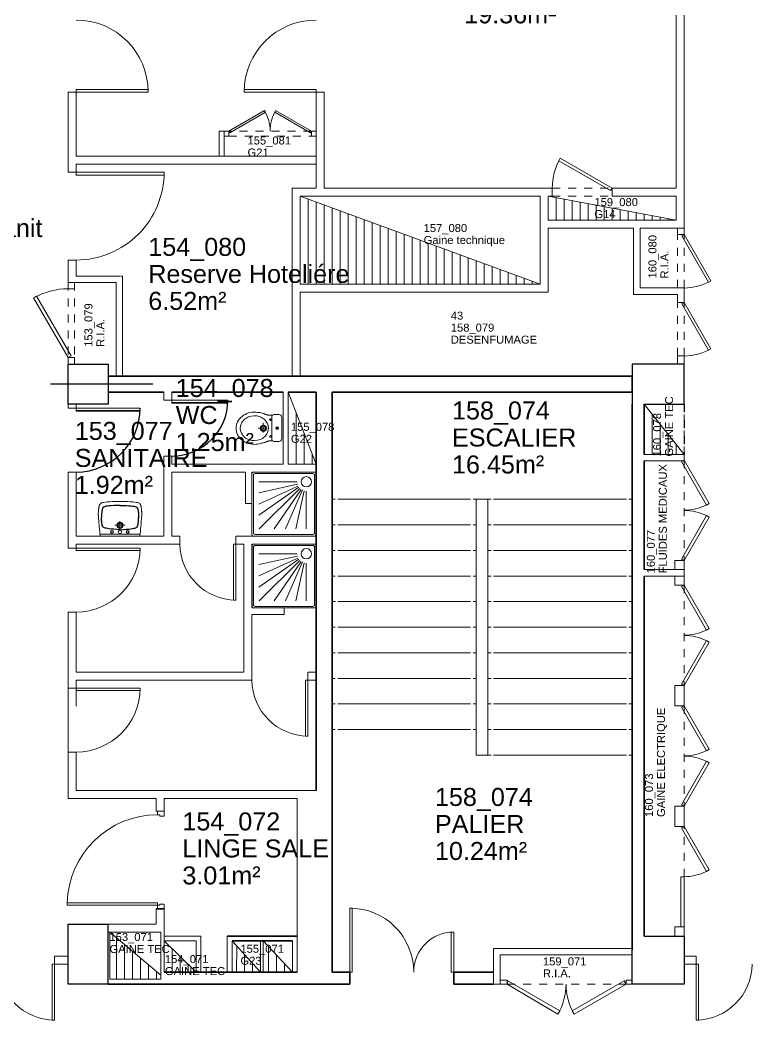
# Model space of a CAD drawing. Header units: metres. Extents: x -8 to 211, y -5 to 116.
# Drawn here: x 151.75 to 160.9, y 70.2 to 82.7 of the extents above; entities that cross this region are included whole.
import ezdxf

# ---------------------------------------------------------------- set-up
doc = ezdxf.new("R2010")
doc.units = ezdxf.units.M
doc.header["$LTSCALE"] = 0.6
doc.header["$MEASUREMENT"] = 0
doc.linetypes.add('CACHÉ', pattern=[0.25, 0.125, -0.125])
doc.linetypes.add('CONTINU', pattern=[0])
doc.layers.get('0').update_dxf_attribs({"linetype": 'CONTINUOUS'})
for name, color, linetype in [('002 poteaux', 7, 'CONTINUOUS'), ('004 isolation', 7, 'CONTINUOUS'), ('006 sanitaire', 5, 'CONTINUOUS'), ('011 S1', 5, 'CONTINUOUS'), ('A_Etiqu_Gaine', 8, 'CONTINUOUS'), ('A_Etiqu_Gaine_ancien', 8, 'CONTINUOUS'), ('A_Etiqu_Gaine_code', 8, 'CONTINUOUS'), ('A_Etiqu_Local', 8, 'CONTINUOUS')]:
    doc.layers.add(name, color=color, linetype=linetype)
for name, color, linetype, lineweight in [('A_Accès', 7, 'CONTINU', 20), ('A_MURS_CLOI', 7, 'CONTINU', 20), ('A_MURS_STRU', 7, 'CONTINU', 35), ('A_PORT', 8, 'CONTINUOUS', 0), ('A_SANI', 5, 'CONTINU', 0)]:
    doc.layers.add(name, color=color, linetype=linetype, lineweight=lineweight)
doc.styles.add('Attribut', font='arial.ttf')

# ---------------------------------------------------------------- blocks, each defined once
blk = doc.blocks.new('A_Etiqu_Local')
at = {"style": 'Attribut', "flags": 1}
for tag, p in [('CODE_HOPITAL', (-0.446, 1.974)), ('CODE_SITE', (-0.446, 1.749)), ('CODE_BATIMENT', (-0.446, 1.524)), ('CODE_SECTEUR', (-0.446, 1.299)), ('CODE_ETAGE', (-0.446, 1.074)), ('NOM_NORMALISE', (-0.446, -0.843)), ('SECTEUR_ACTIVITE', (-0.446, -1.068)), ('SOUS_SECTEUR_ACTIVITE', (-0.446, -1.293)), ('VOLUME', (-0.446, -1.518)), ('SERVICE', (-0.446, -1.743)), ('CODE_UG', (-0.446, -1.968)), ('CODE_UA', (-0.446, -2.193)), ('CODE_POLE', (-0.446, -2.418)), ('OCCUPANT_EXTERNE', (-0.446, -2.643)), ('DISPONIBILITE', (-0.446, -2.868)), ('ACCES_HANDICAPES', (-0.446, -3.093)), ('NATURE_SOL', (-0.446, -3.318)), ('RISQUE_LABORATOIRE', (-0.446, -3.543)), ('AMIANTE', (-0.446, -3.768))]:
    blk.add_attdef(tag, p, '', height=0.15, dxfattribs=at)
at = {"layer": 'A_Etiqu_Local', "style": 'Attribut'}
for tag, p in [('CODE_PIECE', (-0.448, 0.533)), ('NOM_USAGE', (-0.448, 0.195)), ('SURFACE', (-0.448, -0.142))]:
    blk.add_attdef(tag, p, '', height=0.225, dxfattribs=at)
blk = doc.blocks.new('A_Etiqu_Gaine')
at = {"style": 'Attribut', "flags": 1}
for tag, p in [('CODE_HOPITAL', (-0.432, 0.865)), ('CODE_SITE', (-0.432, 0.715)), ('CODE_BATIMENT', (-0.432, 0.565)), ('CODE_SECTEUR', (-0.432, 0.415)), ('CODE_ETAGE', (-0.432, 0.265)), ('NOM_NORMALISE', (-0.432, -0.335)), ('SECTEUR_ACTIVITE', (-0.432, -0.485)), ('SOUS_SECTEUR_ACTIVITE', (-0.432, -0.635)), ('SURFACE', (-0.432, -0.785)), ('CODE_UG', (-0.432, -0.935)), ('CODE_POLE', (-0.432, -1.085)), ('AMIANTE', (-0.432, -1.235))]:
    blk.add_attdef(tag, p, '', height=0.1, dxfattribs=at)
at = {"layer": 'A_Etiqu_Gaine', "style": 'Attribut'}
blk.add_attdef('NOM_USAGE', (-0.432, -0.185), '', height=0.1, dxfattribs=at)
at = {"layer": 'A_Etiqu_Gaine_ancien', "style": 'Attribut'}
blk.add_attdef('CODE_PIECE_ANCIEN', (-0.432, 0.115), '', height=0.1, dxfattribs=at)
at = {"layer": 'A_Etiqu_Gaine_code', "style": 'Attribut'}
blk.add_attdef('CODE_PIECE', (-0.432, -0.035), '', height=0.1, dxfattribs=at)
blk = doc.blocks.new('BROCA2-G1127')
at = {"layer": '006 sanitaire', "linetype": 'Continuous'}
for points in [[(48.753517, 17.895912), (48.709555, 17.892946), (48.67232, 17.890017), (48.641202, 17.887107), (48.615589, 17.884195), (48.594871, 17.881265), (48.578435, 17.878295), (48.565672, 17.875267), (48.55597, 17.872162), (48.548718, 17.868961), (48.543304, 17.865645), (48.543304, 17.865645), (48.541104, 17.863934), (48.53918, 17.862162), (48.537502, 17.860303), (48.53604, 17.85833), (48.534764, 17.856216), (48.533642, 17.853934), (48.532644, 17.851457), (48.531741, 17.84876), (48.530901, 17.845814), (48.530094, 17.842593), (48.530094, 17.842593), (48.528502, 17.835279), (48.526946, 17.826909), (48.525451, 17.817635), (48.52404, 17.807608), (48.522739, 17.79698), (48.521572, 17.785902), (48.520565, 17.774527), (48.519741, 17.763005), (48.519127, 17.751488), (48.518745, 17.740128)], [(48.75016, 17.895912), (48.794119, 17.892946), (48.831351, 17.890017), (48.862467, 17.887107), (48.88808, 17.884195), (48.908798, 17.881265), (48.925234, 17.878295), (48.937998, 17.875267), (48.947701, 17.872162), (48.954954, 17.868961), (48.960367, 17.865645), (48.960367, 17.865645), (48.962567, 17.863934), (48.964491, 17.862162), (48.966168, 17.860303), (48.96763, 17.85833), (48.968906, 17.856216), (48.970027, 17.853934), (48.971024, 17.851457), (48.971927, 17.84876), (48.972766, 17.845814), (48.973572, 17.842593), (48.973572, 17.842593), (48.975163, 17.835281), (48.976717, 17.826927), (48.978212, 17.817694), (48.97962, 17.807748), (48.980918, 17.797253), (48.98208, 17.786374), (48.983082, 17.775275), (48.983897, 17.764122), (48.984502, 17.753078), (48.984871, 17.74231)]]:
    blk.add_lwpolyline(points, dxfattribs=at)
blk = doc.blocks.new('BROCA2-G1128')
at = {"layer": '006 sanitaire', "linetype": 'Continuous'}
for points in [[(48.753517, 17.59388), (48.709555, 17.594272), (48.67232, 17.59514), (48.641202, 17.596446), (48.615589, 17.598151), (48.594871, 17.600219), (48.578435, 17.60261), (48.565672, 17.605287), (48.55597, 17.608211), (48.548718, 17.611346), (48.543304, 17.614653), (48.543304, 17.614653), (48.541104, 17.616364), (48.53918, 17.618136), (48.537502, 17.619995), (48.53604, 17.621968), (48.534764, 17.624082), (48.533642, 17.626363), (48.532644, 17.628839), (48.531741, 17.631537), (48.530901, 17.634483), (48.530094, 17.637704), (48.530094, 17.637704), (48.528502, 17.645017), (48.526946, 17.653387), (48.525451, 17.662662), (48.52404, 17.672689), (48.522739, 17.683318), (48.521572, 17.694397), (48.520565, 17.705773), (48.519741, 17.717296), (48.519127, 17.728813), (48.518745, 17.740173)], [(48.75016, 17.59388), (48.794119, 17.594272), (48.831351, 17.59514), (48.862467, 17.596446), (48.88808, 17.598151), (48.908798, 17.600219), (48.925234, 17.60261), (48.937998, 17.605287), (48.947701, 17.608211), (48.954954, 17.611346), (48.960367, 17.614653), (48.960367, 17.614653), (48.962567, 17.616364), (48.964491, 17.618136), (48.966168, 17.619995), (48.96763, 17.621968), (48.968906, 17.624082), (48.970027, 17.626363), (48.971024, 17.628839), (48.971927, 17.631537), (48.972766, 17.634483), (48.973572, 17.637704), (48.973572, 17.637704), (48.975163, 17.645015), (48.976717, 17.65337), (48.978212, 17.662603), (48.97962, 17.67255), (48.980918, 17.683045), (48.98208, 17.693925), (48.983082, 17.705025), (48.983897, 17.716179), (48.984502, 17.727222), (48.984871, 17.737991)]]:
    blk.add_lwpolyline(points, dxfattribs=at)
blk = doc.blocks.new('BROCA2-G1126')
at = {"layer": '006 sanitaire'}
for name in ['BROCA2-G1127', 'BROCA2-G1128']:
    blk.add_blockref(name, (0, 0), dxfattribs=at)

msp = doc.modelspace()

# ---------------------------------------------------------------- linework, layer by layer
at = {"color": 8}
for centre, radius in [((153.648, 77.946), 0.7), ((152.45, 77.846), 0.8)]:
    msp.add_arc(centre, radius, 270, 0, dxfattribs=at)
at = {"layer": '002 poteaux', "color": 8, "linetype": 'Continuous'}
for p, q in [((153.411, 78.146), (152.131, 78.146)), ((152.35, 71.396), (152.85, 71.396)), ((152.35, 70.646), (152.35, 71.396)), ((152.85, 70.646), (152.85, 71.396)), ((152.85, 70.646), (152.35, 70.646))]:
    msp.add_line(p, q, dxfattribs=at)
msp.add_lwpolyline([(152.85, 77.896), (152.35, 77.896), (152.35, 78.396), (152.85, 78.396)], close=True, dxfattribs=at)
for points in [[(159.55, 77.896), (160.05, 77.896), (160.05, 78.396), (159.4, 78.396), (159.4, 77.896)], [(159.55, 71.246), (160.05, 71.246), (160.05, 70.646), (159.4, 70.646), (159.4, 71.074)]]:
    msp.add_lwpolyline(points, dxfattribs=at)
at = {"layer": '004 isolation', "color": 8, "linetype": 'CACHÉ'}
msp.add_line((160.05, 77.896), (160.05, 77.267), dxfattribs=at)
at = {"layer": '011 S1', "color": 8, "linetype": 'Continuous'}
msp.add_lwpolyline([(154.648, 76.126), (154.648, 75.364)], dxfattribs=at)
at = {"layer": 'A_Accès', "color": 8, "linetype": 'Continuous'}
for p, q in [((155.65, 76.706), (155.69, 76.706)), ((155.72, 76.706), (157.382, 76.706)), ((157.412, 76.706), (157.637, 76.706)), ((159.33, 76.706), (157.667, 76.706)), ((159.4, 76.706), (159.36, 76.706)), ((155.65, 76.386), (155.69, 76.386)), ((155.72, 76.386), (157.382, 76.386)), ((157.412, 76.386), (157.452, 76.386)), ((157.637, 76.386), (157.597, 76.386)), ((159.33, 76.386), (157.667, 76.386)), ((159.4, 76.386), (159.36, 76.386)), ((155.65, 76.066), (155.69, 76.066)), ((155.72, 76.066), (157.382, 76.066)), ((157.412, 76.066), (157.452, 76.066)), ((157.637, 76.066), (157.597, 76.066)), ((159.33, 76.066), (157.667, 76.066)), ((159.4, 76.066), (159.36, 76.066)), ((155.65, 75.746), (155.69, 75.746)), ((155.72, 75.746), (157.382, 75.746)), ((157.412, 75.746), (157.452, 75.746)), ((157.637, 75.746), (157.597, 75.746)), ((159.33, 75.746), (157.667, 75.746)), ((159.4, 75.746), (159.36, 75.746)), ((155.652, 75.426), (155.692, 75.426)), ((155.72, 75.426), (157.382, 75.426)), ((157.412, 75.426), (157.452, 75.426)), ((157.637, 75.426), (157.597, 75.426)), ((159.33, 75.426), (157.667, 75.426)), ((155.65, 75.106), (155.69, 75.106)), ((155.72, 75.106), (157.382, 75.106)), ((157.412, 75.106), (157.452, 75.106)), ((157.637, 75.106), (157.597, 75.106)), ((159.33, 75.106), (157.667, 75.106)), ((155.65, 74.787), (155.69, 74.787)), ((155.72, 74.787), (157.382, 74.787)), ((157.412, 74.787), (157.452, 74.787)), ((157.637, 74.787), (157.597, 74.787)), ((159.33, 74.787), (157.667, 74.787)), ((155.65, 74.467), (155.69, 74.467)), ((155.72, 74.467), (157.382, 74.467)), ((157.412, 74.467), (157.452, 74.467)), ((157.637, 74.467), (157.597, 74.467)), ((159.33, 74.467), (157.667, 74.467)), ((155.65, 74.147), (155.69, 74.147)), ((155.72, 74.147), (157.382, 74.147)), ((157.412, 74.147), (157.452, 74.147)), ((157.637, 74.147), (157.597, 74.147)), ((159.33, 74.147), (157.667, 74.147)), ((155.65, 73.827), (155.69, 73.827)), ((155.72, 73.827), (157.382, 73.827)), ((157.412, 73.827), (157.452, 73.827)), ((157.637, 73.827), (157.597, 73.827)), ((159.33, 73.827), (157.667, 73.827)), ((159.4, 73.827), (159.36, 73.827)), ((157.637, 73.507), (157.452, 73.507)), ((159.33, 73.507), (157.667, 73.507)), ((159.4, 73.507), (159.36, 73.507))]:
    msp.add_line(p, q, dxfattribs=at)
for points in [[(157.452, 73.507), (157.452, 76.706)], [(157.597, 76.706), (157.597, 73.507)]]:
    msp.add_lwpolyline(points, dxfattribs=at)
at = {"layer": 'A_MURS_CLOI', "color": 8, "linetype": 'Continuous'}
for p, q in [((159.95, 83.896), (159.95, 80.596)), ((152.35, 81.796), (152.35, 80.796)), ((152.35, 81.796), (152.45, 81.796)), ((152.45, 81.796), (152.45, 80.996)), ((155.45, 81.826), (155.45, 80.596)), ((155.55, 81.796), (155.45, 81.796)), ((155.55, 81.796), (155.55, 80.596)), ((152.45, 80.996), (155.45, 80.996)), ((152.45, 80.896), (152.45, 80.796)), ((152.45, 80.896), (155.45, 80.896)), ((152.35, 80.796), (152.45, 80.796)), ((155.15, 78.246), (155.15, 80.596)), ((155.45, 80.596), (155.15, 80.596)), ((158.4, 80.596), (155.55, 80.596)), ((158.4, 80.596), (158.4, 80.496)), ((159.15, 80.596), (159.15, 80.496)), ((159.95, 80.596), (159.15, 80.596)), ((155.25, 80.496), (158.25, 79.396)), ((155.25, 79.396), (155.25, 80.496)), ((155.25, 80.496), (158.25, 80.496)), ((155.35, 80.459), (155.35, 79.396)), ((155.45, 80.423), (155.45, 79.396)), ((155.55, 80.386), (155.55, 79.396)), ((158.25, 79.396), (158.25, 80.496)), ((158.35, 80.496), (158.4, 80.496)), ((158.35, 80.196), (158.35, 80.496)), ((158.35, 80.496), (159.95, 80.196)), ((158.45, 80.477), (158.45, 80.196)), ((158.55, 80.459), (158.55, 80.196)), ((158.65, 80.44), (158.65, 80.196)), ((158.75, 80.421), (158.75, 80.196)), ((158.85, 80.402), (158.85, 80.196)), ((158.95, 80.384), (158.95, 80.196)), ((159.15, 80.496), (159.95, 80.496)), ((159.95, 80.496), (159.95, 80.196)), ((155.65, 80.349), (155.65, 79.396)), ((155.75, 80.313), (155.75, 79.396)), ((155.85, 80.276), (155.85, 79.396)), ((159.05, 80.365), (159.05, 80.196)), ((159.15, 80.346), (159.15, 80.196)), ((159.25, 80.327), (159.25, 80.196)), ((159.35, 80.309), (159.35, 80.196)), ((159.45, 80.29), (159.45, 80.196)), ((159.55, 80.271), (159.55, 80.196)), ((159.65, 80.252), (159.65, 80.196)), ((155.95, 80.239), (155.95, 79.396)), ((156.05, 80.203), (156.05, 79.396)), ((156.15, 80.166), (156.15, 79.396)), ((156.25, 80.129), (156.25, 79.396)), ((159.95, 80.196), (158.35, 80.196)), ((159.75, 80.234), (159.75, 80.196)), ((159.85, 80.215), (159.85, 80.196)), ((156.35, 80.093), (156.35, 79.396)), ((156.45, 80.056), (156.45, 79.396)), ((156.55, 80.019), (156.55, 79.396)), ((158.35, 79.296), (158.35, 80.096)), ((158.35, 80.096), (159.42, 80.096)), ((159.42, 80.096), (159.42, 79.267)), ((159.5, 80.096), (159.5, 79.347)), ((159.5, 80.096), (160.05, 80.096)), ((156.65, 79.983), (156.65, 79.396)), ((156.75, 79.946), (156.75, 79.396)), ((156.85, 79.909), (156.85, 79.396)), ((156.95, 79.873), (156.95, 79.396)), ((157.05, 79.836), (157.05, 79.396)), ((157.15, 79.799), (157.15, 79.396)), ((157.25, 79.763), (157.25, 79.396)), ((152.45, 79.696), (152.35, 79.696)), ((152.45, 79.496), (152.45, 79.696)), ((157.35, 79.726), (157.35, 79.396)), ((157.45, 79.689), (157.45, 79.396)), ((157.55, 79.653), (157.55, 79.396)), ((157.65, 79.616), (157.65, 79.396)), ((157.75, 79.579), (157.75, 79.396)), ((157.85, 79.543), (157.85, 79.396)), ((157.95, 79.506), (157.95, 79.396)), ((152.95, 79.416), (152.35, 79.416)), ((152.996, 79.496), (152.45, 79.496)), ((152.95, 78.246), (152.95, 79.416)), ((153.03, 79.496), (153.003, 79.496)), ((153.03, 78.246), (153.03, 79.496)), ((158.25, 79.396), (155.25, 79.396)), ((158.05, 79.469), (158.05, 79.396)), ((158.15, 79.433), (158.15, 79.396)), ((155.25, 79.296), (158.35, 79.296)), ((155.25, 78.246), (155.25, 79.296)), ((159.42, 79.267), (159.447, 79.267)), ((159.453, 79.267), (159.97, 79.267)), ((159.5, 79.347), (160.05, 79.347)), ((159.97, 79.267), (159.97, 79.166)), ((160.05, 79.347), (160.05, 79.166)), ((159.97, 79.166), (160.05, 79.166)), ((159.97, 78.497), (159.97, 78.396)), ((159.97, 78.497), (160.05, 78.497)), ((160.05, 78.497), (160.05, 78.396)), ((153.548, 77.946), (153.548, 78.046)), ((153.648, 77.946), (153.648, 78.046)), ((155.04, 78.046), (155.04, 77.146)), ((155.1, 78.046), (155.1, 77.146)), ((155.1, 78.046), (155.45, 77.146)), ((152.35, 77.846), (152.35, 77.896)), ((152.45, 77.896), (152.45, 77.846)), ((153.648, 77.946), (153.548, 77.946)), ((159.55, 77.896), (160.05, 77.267)), ((152.35, 77.846), (152.45, 77.846)), ((155.2, 77.789), (155.2, 77.146)), ((159.65, 77.77), (159.65, 77.267)), ((159.75, 77.644), (159.75, 77.267)), ((155.3, 77.532), (155.3, 77.146)), ((159.85, 77.516), (159.85, 77.267)), ((159.95, 77.392), (159.95, 77.267)), ((155.4, 77.271), (155.4, 77.146)), ((160.05, 77.267), (160.05, 77.187)), ((153.648, 77.246), (153.548, 77.246)), ((153.548, 77.246), (153.548, 76.246)), ((153.648, 77.246), (153.648, 77.146)), ((153.648, 77.146), (155.04, 77.146)), ((155.1, 77.146), (155.45, 77.146)), ((152.45, 77.046), (152.35, 77.046)), ((152.35, 76.096), (152.35, 77.046)), ((152.45, 77.046), (152.45, 76.246)), ((153.648, 77.046), (153.648, 76.246)), ((154.568, 77.046), (153.648, 77.046)), ((154.568, 77.046), (154.568, 76.652)), ((155.45, 77.046), (154.648, 77.046)), ((154.648, 77.046), (154.648, 76.652)), ((154.648, 76.652), (154.568, 76.652)), ((152.45, 76.246), (153.548, 76.246)), ((152.45, 76.146), (152.45, 76.096)), ((153.748, 76.146), (152.45, 76.146)), ((153.648, 76.246), (153.748, 76.246)), ((153.748, 76.246), (153.748, 76.146)), ((154.448, 76.246), (154.448, 76.146)), ((154.448, 76.246), (155.45, 76.246)), ((154.548, 76.146), (154.448, 76.146)), ((154.548, 76.146), (154.548, 74.546)), ((155.45, 76.146), (154.648, 76.146)), ((154.648, 76.146), (154.648, 75.347)), ((152.35, 76.096), (152.45, 76.096)), ((160.05, 75.826), (160.05, 75.746)), ((159.4, 75.426), (159.36, 75.426)), ((152.45, 75.296), (152.35, 75.296)), ((152.35, 74.346), (152.35, 75.296)), ((152.45, 75.296), (152.45, 74.546)), ((155.049, 75.347), (154.648, 75.347)), ((155.049, 75.267), (154.648, 75.267)), ((154.648, 75.267), (154.648, 74.446)), ((155.049, 75.347), (155.049, 75.267)), ((159.4, 75.106), (159.36, 75.106)), ((159.4, 74.787), (159.36, 74.787)), ((152.45, 74.546), (154.548, 74.546)), ((155.348, 74.546), (155.348, 74.446)), ((155.348, 74.546), (155.45, 74.546)), ((152.45, 74.446), (152.45, 74.346)), ((154.648, 74.446), (152.45, 74.446)), ((155.45, 74.446), (155.348, 74.446)), ((159.4, 74.467), (159.36, 74.467)), ((152.35, 74.346), (152.45, 74.346)), ((159.4, 74.147), (159.36, 74.147)), ((152.35, 73.546), (152.45, 73.546)), ((152.35, 72.966), (152.35, 73.546)), ((152.45, 73.546), (152.45, 73.066)), ((152.45, 73.066), (155.45, 73.066)), ((153.449, 72.966), (152.35, 72.966)), ((153.449, 72.966), (153.449, 72.806)), ((153.549, 72.966), (153.549, 72.806)), ((155.214, 72.966), (153.549, 72.966)), ((155.214, 72.966), (155.214, 70.796)), ((153.549, 72.806), (153.449, 72.806)), ((153.449, 71.586), (153.449, 71.396)), ((153.549, 71.586), (153.549, 70.796)), ((152.85, 71.396), (153.449, 71.396)), ((152.87, 71.296), (153.51, 70.756)), ((152.954, 71.225), (152.954, 70.706)), ((153.054, 71.141), (153.054, 70.706)), ((153.549, 71.246), (154.009, 71.246)), ((153.549, 71.186), (153.949, 70.796)), ((153.549, 71.186), (153.949, 71.186)), ((153.949, 71.186), (153.949, 70.796)), ((154.009, 71.246), (154.009, 70.796)), ((154.339, 71.246), (154.339, 70.796)), ((154.399, 71.186), (154.399, 70.796)), ((154.399, 71.186), (154.754, 70.796)), ((154.754, 71.186), (155.154, 71.186)), ((154.754, 71.186), (154.754, 70.796)), ((154.789, 71.186), (154.789, 70.796)), ((154.789, 71.186), (155.154, 70.796)), ((155.154, 71.186), (155.154, 70.796)), ((153.154, 71.056), (153.154, 70.706)), ((153.649, 71.089), (153.649, 70.796)), ((154.459, 71.121), (154.454, 70.796)), ((154.557, 71.013), (154.554, 70.796)), ((154.854, 71.117), (154.854, 70.796)), ((154.954, 71.01), (154.954, 70.796)), ((157.67, 71.089), (157.67, 70.646)), ((157.67, 71.089), (159.4, 71.089)), ((157.75, 71.009), (157.75, 70.646)), ((157.75, 71.009), (159.4, 71.009)), ((153.254, 70.972), (153.254, 70.706)), ((153.354, 70.888), (153.354, 70.706)), ((153.749, 70.991), (153.749, 70.796)), ((153.849, 70.894), (153.849, 70.796)), ((154.654, 70.903), (154.654, 70.796)), ((155.054, 70.903), (155.054, 70.796)), ((160.2, 70.996), (160.05, 70.996)), ((160.05, 70.896), (160.2, 70.896)), ((160.2, 70.896), (160.2, 70.996)), ((153.454, 70.803), (153.454, 70.706)), ((157.67, 70.646), (157.75, 70.646))]:
    msp.add_line(p, q, dxfattribs=at)
at = {"layer": 'A_MURS_CLOI', "color": 8, "linetype": 'CACHÉ'}
for p, q in [((158.4, 80.596), (159.15, 80.596)), ((158.4, 80.496), (159.15, 80.496)), ((159.97, 79.347), (159.97, 80.016)), ((160.05, 79.347), (160.05, 80.016)), ((152.35, 79.416), (152.35, 78.476)), ((152.43, 79.416), (152.43, 78.476)), ((159.97, 78.497), (159.97, 79.166)), ((160.05, 78.497), (160.05, 79.166)), ((160.05, 77.267), (160.05, 77.896))]:
    msp.add_line(p, q, dxfattribs=at)
at = {"layer": 'A_MURS_CLOI', "color": 8}
for p, q in [((152.35, 74.346), (152.35, 73.546)), ((152.45, 74.346), (152.45, 74.121)), ((152.85, 71.396), (153.449, 71.396)), ((153.449, 71.296), (152.85, 71.296)), ((152.87, 71.296), (152.87, 70.706)), ((153.51, 71.296), (152.87, 71.296)), ((153.51, 71.296), (153.51, 70.706)), ((153.51, 70.706), (152.87, 70.706))]:
    msp.add_line(p, q, dxfattribs=at)
at = {"layer": 'A_MURS_CLOI', "color": 8, "linetype": 'Continuous'}
for points in [[(160.05, 83.896), (160.05, 80.016), (159.97, 80.016), (159.97, 80.096)], [(154.24, 80.996), (154.24, 81.305), (154.3, 81.305), (154.3, 80.996)], [(152.43, 79.416), (152.43, 79.336), (152.35, 79.336), (152.35, 79.696)], [(159.55, 77.267), (160.05, 77.267)], [(160.05, 77.187), (159.55, 77.187)], [(159.55, 75.826), (160.05, 75.826)], [(160.05, 75.746), (159.55, 75.746)], [(157.75, 70.696), (157.84, 70.696), (157.84, 70.646), (157.75, 70.646)]]:
    msp.add_lwpolyline(points, dxfattribs=at)
for points in [[(152.43, 78.476), (152.43, 78.396), (152.35, 78.396), (152.35, 78.476)], [(152.18, 70.896), (152.18, 70.996), (152.35, 70.996), (152.35, 70.896)], [(159.4, 70.646), (159.4, 70.696), (159.325, 70.696), (159.325, 70.646)]]:
    msp.add_lwpolyline(points, close=True, dxfattribs=at)
at = {"layer": 'A_MURS_STRU', "color": 8, "linetype": 'Continuous'}
for p, q in [((159.4, 71.074), (159.4, 77.896)), ((159.55, 77.896), (159.55, 77.267)), ((159.55, 77.187), (159.55, 75.826)), ((159.55, 71.246), (159.55, 75.746)), ((155.87, 70.646), (155.87, 70.796)), ((157.17, 70.646), (157.17, 70.796))]:
    msp.add_line(p, q, dxfattribs=at)
for points in [[(152.85, 78.246), (159.4, 78.246), (159.4, 78.046), (155.65, 78.046)], [(153.548, 78.046), (152.85, 78.046)], [(155.04, 78.046), (153.648, 78.046)], [(155.45, 78.046), (155.1, 78.046)], [(155.45, 73.066), (155.45, 78.046)], [(155.65, 78.046), (155.65, 70.796)], [(153.449, 71.586), (153.549, 71.586)], [(154.339, 71.246), (155.214, 71.246)], [(154.399, 71.186), (155.154, 71.186)], [(153.549, 70.796), (155.214, 70.796)], [(155.65, 70.796), (155.87, 70.796)], [(157.17, 70.796), (157.67, 70.796)], [(155.87, 70.646), (152.85, 70.646)], [(157.67, 70.646), (157.17, 70.646)]]:
    msp.add_lwpolyline(points, dxfattribs=at)
at = {"layer": 'A_PORT', "color": 8, "linetype": 'CACHÉ'}
for p, q in [((155.391, 81.305), (154.359, 81.305)), ((154.359, 81.246), (155.391, 81.246)), ((160.05, 77.196), (160.05, 75.939)), ((160.05, 75.633), (160.05, 74.376)), ((160.05, 74.125), (160.05, 72.868)), ((160.05, 71.988), (160.05, 72.616)), ((157.84, 70.646), (159.325, 70.646))]:
    msp.add_line(p, q, dxfattribs=at)
at = {"layer": 'A_PORT', "color": 8, "linetype": 'Continuous'}
for p, q in [((160.05, 75.939), (159.937, 75.939)), ((159.937, 75.939), (159.937, 75.826)), ((160.05, 75.826), (160.05, 75.939)), ((159.937, 75.826), (160.05, 75.826)), ((159.937, 75.746), (160.05, 75.746)), ((159.937, 75.633), (159.937, 75.746)), ((160.05, 75.633), (159.937, 75.633)), ((160.05, 75.746), (160.05, 75.633)), ((159.937, 74.376), (160.05, 74.376)), ((159.937, 74.125), (159.937, 74.376)), ((160.05, 74.376), (160.05, 74.125)), ((160.05, 74.125), (159.937, 74.125)), ((153.549, 72.806), (153.469, 72.806)), ((153.469, 72.806), (153.469, 72.762)), ((153.469, 72.762), (153.497, 72.762)), ((153.497, 72.762), (153.497, 72.746)), ((153.549, 72.806), (153.549, 72.746)), ((159.937, 72.868), (160.05, 72.868)), ((159.937, 72.616), (159.937, 72.868)), ((160.05, 72.868), (160.05, 72.616)), ((153.497, 72.746), (153.549, 72.746)), ((160.05, 72.616), (159.937, 72.616)), ((160.012, 71.359), (160.012, 71.988)), ((160.012, 71.988), (160.05, 71.988)), ((160.05, 71.988), (160.05, 71.359)), ((152.338, 71.66), (152.338, 71.63)), ((153.469, 71.66), (152.338, 71.66)), ((153.497, 71.63), (152.338, 71.63)), ((153.469, 71.586), (153.469, 71.66)), ((153.497, 71.63), (153.497, 71.646)), ((153.497, 71.646), (153.549, 71.646)), ((153.549, 71.586), (153.549, 71.646)), ((153.549, 71.586), (153.469, 71.586)), ((159.937, 71.359), (160.05, 71.359)), ((159.937, 71.246), (159.937, 71.359)), ((160.05, 71.359), (160.012, 71.359)), ((160.05, 71.359), (160.05, 71.246)), ((160.05, 71.246), (159.937, 71.246)), ((157.847, 70.685), (157.84, 70.646)), ((157.84, 70.646), (158.474, 70.271)), ((158.497, 70.31), (157.847, 70.685)), ((158.653, 70.31), (159.302, 70.685)), ((159.325, 70.646), (158.675, 70.271)), ((159.302, 70.685), (159.325, 70.646)), ((158.474, 70.271), (158.497, 70.31)), ((158.675, 70.271), (158.653, 70.31))]:
    msp.add_line(p, q, dxfattribs=at)
for points in [[(152.45, 81.796), (153.35, 81.796), (153.35, 81.826), (152.45, 81.826)], [(155.45, 81.796), (154.55, 81.796), (154.55, 81.826), (155.45, 81.826)], [(154.37, 81.286), (154.817, 81.544), (154.806, 81.563), (154.359, 81.305)], [(155.38, 81.286), (154.933, 81.544), (154.944, 81.563), (155.391, 81.305)], [(154.3, 81.305), (154.3, 81.246), (154.359, 81.246), (154.359, 81.305)], [(155.391, 81.305), (155.391, 81.246), (155.45, 81.246), (155.45, 81.305)], [(159.15, 80.596), (158.503, 80.97), (158.484, 80.937), (159.131, 80.564)], [(152.45, 80.755), (153.55, 80.755), (153.55, 80.796), (152.45, 80.796)], [(160.05, 80.016), (160.385, 79.436), (160.356, 79.42), (160.021, 79.999)], [(152.35, 78.476), (151.919, 79.222), (151.956, 79.244), (152.387, 78.498)], [(160.05, 79.166), (160.385, 78.586), (160.356, 78.57), (160.021, 79.149)], [(153.648, 77.905), (154.348, 77.905), (154.348, 77.946), (153.648, 77.946)], [(152.45, 77.805), (153.25, 77.805), (153.25, 77.846), (152.45, 77.846)], [(160.05, 77.196), (160.017, 77.177), (160.331, 76.633), (160.364, 76.652)], [(160.05, 75.939), (160.017, 75.958), (160.331, 76.502), (160.364, 76.483)], [(154.448, 76.146), (154.448, 75.446), (154.418, 75.446), (154.418, 76.146)], [(152.45, 76.096), (153.25, 76.096), (153.25, 76.066), (152.45, 76.066)], [(160.05, 75.633), (160.017, 75.614), (160.331, 75.07), (160.364, 75.089)], [(160.05, 74.376), (160.017, 74.395), (160.331, 74.939), (160.364, 74.92)], [(155.348, 74.446), (155.348, 73.746), (155.318, 73.746), (155.318, 74.446)], [(152.45, 74.346), (153.25, 74.346), (153.25, 74.316), (152.45, 74.316)], [(160.05, 74.125), (160.017, 74.106), (160.331, 73.561), (160.364, 73.58)], [(160.05, 72.868), (160.017, 72.886), (160.331, 73.431), (160.364, 73.412)], [(160.05, 72.616), (160.017, 72.597), (160.331, 72.053), (160.364, 72.072)], [(155.9, 70.796), (155.9, 71.596), (155.87, 71.596), (155.87, 70.796)], [(157.17, 70.796), (157.17, 71.296), (157.14, 71.296), (157.14, 70.796)], [(152.18, 70.896), (152.18, 70.196), (152.15, 70.196), (152.15, 70.896)], [(160.2, 70.896), (160.2, 70.196), (160.23, 70.196), (160.23, 70.896)]]:
    msp.add_lwpolyline(points, close=True, dxfattribs=at)
for points in [[(154.348, 77.916), (153.648, 77.916)], [(153.25, 77.816), (152.45, 77.816)]]:
    msp.add_lwpolyline(points, dxfattribs=at)
for centre, radius, start, end in [((152.45, 81.796), 0.9, 360, 90), ((155.45, 81.796), 0.9, 90, 180), ((154.359, 81.305), 0.516, 0, 30), ((155.391, 81.305), 0.516, 150, 180), ((159.15, 80.596), 0.747, 150, 180), ((152.45, 80.796), 1.1, 269.9999, 0), ((160.05, 80.016), 0.67, 270, 300), ((152.35, 78.476), 0.861, 90, 120), ((160.05, 79.166), 0.67, 270, 300), ((153.648, 77.946), 0.7, 270.0001, 0), ((152.45, 77.846), 0.8, 270, 0), ((160.05, 77.196), 0.628, 270, 296.5663), ((160.05, 75.939), 0.628, 63.4337, 90), ((154.448, 76.146), 0.7, 180, 270), ((152.45, 76.096), 0.8, 270, 0), ((160.05, 75.633), 0.628, 270, 296.5663), ((160.05, 74.376), 0.628, 63.4337, 90), ((155.348, 74.446), 0.7, 180, 270), ((152.45, 74.346), 0.8, 270, 0), ((160.05, 74.125), 0.628, 270, 296.5663), ((160.05, 72.868), 0.628, 63.4337, 90), ((153.469, 71.63), 1.132, 90, 178.4814), ((160.05, 72.616), 0.628, 270, 296.5663), ((155.87, 70.796), 0.8, 360, 90), ((157.17, 70.796), 0.5, 90, 180), ((152.18, 70.896), 0.7, 180, 270), ((160.2, 70.896), 0.7, 270, 0), ((157.825, 70.646), 0.75, 330, 359.9209), ((159.325, 70.646), 0.75, 180, 210)]:
    msp.add_arc(centre, radius, start, end, dxfattribs=at)
at = {"layer": 'A_SANI', "color": 8, "linetype": 'Continuous'}
for p, q in [((154.79, 77.662), (154.79, 77.54)), ((154.839, 77.594), (154.727, 77.594)), ((155.213, 76.924), (154.733, 76.924)), ((155.216, 76.895), (154.733, 76.787)), ((155.223, 76.87), (154.733, 76.646)), ((155.233, 76.856), (154.733, 76.505)), ((155.248, 76.841), (154.738, 76.334)), ((155.262, 76.826), (154.926, 76.334)), ((155.279, 76.822), (155.067, 76.334)), ((155.301, 76.812), (155.196, 76.334)), ((155.328, 76.807), (155.328, 76.334)), ((155.213, 76.025), (154.733, 76.025)), ((155.216, 75.995), (154.733, 75.888)), ((155.223, 75.971), (154.733, 75.747)), ((155.233, 75.956), (154.733, 75.605)), ((155.248, 75.942), (154.738, 75.435)), ((155.262, 75.927), (154.926, 75.435)), ((155.279, 75.922), (155.067, 75.435)), ((155.301, 75.912), (155.196, 75.435)), ((155.328, 75.907), (155.328, 75.435))]:
    msp.add_line(p, q, dxfattribs=at)
at = {"layer": 'A_SANI', "color": 8}
for p, q in [((153.06, 76.38), (152.934, 76.38)), ((152.997, 76.431), (152.997, 76.329)), ((153.247, 76.271), (152.751, 76.271)), ((153.247, 76.246), (152.751, 76.246))]:
    msp.add_line(p, q, dxfattribs=at)
at = {"layer": 'A_SANI', "color": 8, "linetype": 'Continuous'}
for points in [[(154.699, 77.795, 0.092603), (154.604, 77.784, 0.097518), (154.524, 77.742, 0.107322), (154.468, 77.673, 0.116228), (154.45, 77.593, 0.11669), (154.468, 77.512, 0.108258), (154.524, 77.444, 0.098236), (154.604, 77.402, 0.092772), (154.699, 77.393, 0.094013)], [(154.517, 77.532, 0.102556), (154.556, 77.481, 0.093461), (154.613, 77.449, 0.177237), (154.749, 77.452, 0.093461), (154.805, 77.486, 0.102556), (154.842, 77.538, 0.222732), (154.84, 77.655, 0.102556), (154.8, 77.706, 0.093461), (154.743, 77.738, 0.177132), (154.607, 77.735, 0.093461), (154.552, 77.701, 0.102556), (154.514, 77.649, 0.222887), (154.517, 77.532)], [(154.666, 76.246), (155.427, 76.246, 0.414214), (155.447, 76.266), (155.447, 77.026, 0.414214), (155.427, 77.046), (154.668, 77.046)], [(154.648, 76.266, 0.436589), (154.666, 76.246), (154.668, 76.246)], [(154.666, 75.347), (155.427, 75.347, 0.414214), (155.447, 75.367), (155.447, 76.126, 0.414214), (155.427, 76.146), (154.668, 76.146)], [(154.648, 75.367, 0.436589), (154.666, 75.347), (154.668, 75.347)]]:
    msp.add_lwpolyline(points, format="xyb", dxfattribs=at)
for points in [[(154.7, 77.794), (154.719, 77.792), (154.737, 77.79), (154.752, 77.788), (154.765, 77.785), (154.777, 77.782), (154.787, 77.779), (154.796, 77.776), (154.803, 77.773), (154.81, 77.771), (154.816, 77.768), (154.816, 77.768), (154.818, 77.767), (154.821, 77.766), (154.823, 77.765), (154.825, 77.764), (154.827, 77.763), (154.829, 77.763), (154.832, 77.762), (154.834, 77.761), (154.836, 77.761), (154.838, 77.76), (154.838, 77.76), (154.84, 77.76), (154.842, 77.759), (154.844, 77.759), (154.846, 77.758), (154.849, 77.758), (154.851, 77.758), (154.853, 77.757), (154.856, 77.757), (154.858, 77.757), (154.86, 77.756), (154.86, 77.756), (154.865, 77.756), (154.869, 77.756), (154.873, 77.755), (154.877, 77.755), (154.882, 77.755), (154.886, 77.755), (154.89, 77.755), (154.895, 77.755), (154.899, 77.755), (154.904, 77.755)], [(154.7, 77.393), (154.719, 77.396), (154.737, 77.399), (154.752, 77.402), (154.765, 77.405), (154.777, 77.408), (154.787, 77.41), (154.796, 77.413), (154.803, 77.415), (154.81, 77.417), (154.816, 77.419), (154.816, 77.419), (154.818, 77.42), (154.821, 77.421), (154.823, 77.422), (154.825, 77.423), (154.827, 77.424), (154.829, 77.425), (154.832, 77.425), (154.834, 77.426), (154.836, 77.427), (154.838, 77.428), (154.838, 77.428), (154.84, 77.428), (154.842, 77.429), (154.844, 77.43), (154.846, 77.43), (154.849, 77.431), (154.851, 77.432), (154.853, 77.432), (154.856, 77.433), (154.858, 77.434), (154.86, 77.434), (154.86, 77.434), (154.865, 77.435), (154.869, 77.436), (154.873, 77.436), (154.877, 77.437), (154.882, 77.437), (154.886, 77.437), (154.89, 77.437), (154.895, 77.437), (154.899, 77.437), (154.904, 77.437)], [(154.648, 77.026), (154.648, 76.263)]]:
    msp.add_lwpolyline(points, dxfattribs=at)
for points in [[(154.925, 77.764), (154.99, 77.764, -0.414214), (155.02, 77.734), (155.02, 77.458, -0.414214), (154.99, 77.428), (154.925, 77.428, -0.414214), (154.895, 77.458), (154.895, 77.734, -0.414214)], [(154.667, 77.006), (154.667, 76.286, 0.414214), (154.687, 76.266), (155.41, 76.266, 0.414214), (155.43, 76.286), (155.43, 77.006, 0.414214), (155.41, 77.026), (154.687, 77.026, 0.414214)], [(154.667, 76.107), (154.667, 75.386, 0.414214), (154.687, 75.366), (155.41, 75.366, 0.414214), (155.43, 75.386), (155.43, 76.107, 0.414214), (155.41, 76.127), (154.687, 76.127, 0.414214)]]:
    msp.add_lwpolyline(points, format="xyb", close=True, dxfattribs=at)
at = {"layer": 'A_SANI', "color": 8}
for points in [[(153.001, 76.678), (152.949, 76.677), (152.906, 76.676), (152.869, 76.674), (152.839, 76.672), (152.815, 76.669), (152.796, 76.666), (152.781, 76.663), (152.769, 76.659), (152.761, 76.655), (152.754, 76.65), (152.754, 76.65), (152.751, 76.648), (152.749, 76.645), (152.747, 76.643), (152.745, 76.64), (152.743, 76.637), (152.742, 76.633), (152.74, 76.63), (152.739, 76.626), (152.738, 76.621), (152.737, 76.616), (152.737, 76.616), (152.736, 76.611), (152.735, 76.605), (152.734, 76.599), (152.733, 76.593), (152.732, 76.587), (152.731, 76.58), (152.73, 76.573), (152.73, 76.567), (152.729, 76.561), (152.729, 76.554), (152.729, 76.554), (152.728, 76.549), (152.728, 76.543), (152.727, 76.537), (152.727, 76.532), (152.727, 76.526), (152.727, 76.52), (152.727, 76.514), (152.727, 76.508), (152.728, 76.501), (152.728, 76.494), (152.728, 76.494), (152.729, 76.477), (152.731, 76.459), (152.732, 76.438), (152.734, 76.415), (152.737, 76.391), (152.739, 76.365), (152.742, 76.337), (152.745, 76.308), (152.748, 76.278), (152.751, 76.246)], [(152.997, 76.678), (153.048, 76.677), (153.092, 76.676), (153.128, 76.674), (153.158, 76.672), (153.183, 76.669), (153.202, 76.666), (153.217, 76.663), (153.229, 76.659), (153.237, 76.655), (153.244, 76.65), (153.244, 76.65), (153.247, 76.648), (153.249, 76.645), (153.251, 76.643), (153.253, 76.64), (153.255, 76.637), (153.256, 76.633), (153.258, 76.63), (153.259, 76.626), (153.26, 76.621), (153.261, 76.616), (153.261, 76.616), (153.262, 76.611), (153.263, 76.605), (153.264, 76.599), (153.265, 76.593), (153.266, 76.587), (153.267, 76.58), (153.267, 76.573), (153.268, 76.567), (153.269, 76.561), (153.269, 76.554), (153.269, 76.554), (153.27, 76.549), (153.27, 76.543), (153.27, 76.537), (153.271, 76.532), (153.271, 76.526), (153.271, 76.52), (153.271, 76.514), (153.27, 76.508), (153.27, 76.501), (153.27, 76.494), (153.27, 76.494), (153.269, 76.477), (153.267, 76.459), (153.265, 76.438), (153.263, 76.415), (153.261, 76.391), (153.258, 76.365), (153.256, 76.337), (153.253, 76.308), (153.25, 76.278), (153.247, 76.246)]]:
    msp.add_lwpolyline(points, dxfattribs=at)
at = {"layer": 'A_SANI', "color": 8, "linetype": 'Continuous'}
for centre, radius in [((154.79, 77.594), 0.0383), ((154.878, 77.701), 0.0105), ((154.79, 77.594), 0.0276), ((154.878, 77.491), 0.0105), ((154.964, 77.594), 0.0166), ((154.964, 77.594), 0.00963), ((154.964, 77.594), 0.000007), ((155.328, 76.924), 0.0647), ((155.328, 76.025), 0.0647)]:
    msp.add_circle(centre, radius, dxfattribs=at)
at = {"layer": 'A_SANI', "color": 8}
for centre, radius in [((152.997, 76.38), 0.0387), ((152.997, 76.38), 0.0274), ((152.897, 76.298), 0.0189), ((152.897, 76.298), 0.0144), ((152.997, 76.298), 0.0204), ((153.096, 76.298), 0.0189), ((153.096, 76.298), 0.0144)]:
    msp.add_circle(centre, radius, dxfattribs=at)
at = {"layer": 'A_SANI', "color": 8, "linetype": 'Continuous'}
for centre in [(154.668, 77.026), (154.668, 76.126)]:
    msp.add_arc(centre, 0.02, 89.9218, 179.9218, dxfattribs=at)

# ---------------------------------------------------------------- block references
at = {"layer": 'A_Etiqu_Gaine', "color": 8}
for p, values in [((155.025, 81.175), {'CODE_PIECE': '155_081', 'NOM_USAGE': 'G21'}), ((159.362, 80.405), {'CODE_PIECE': '159_080', 'NOM_USAGE': 'G14'}), ((157.227, 80.081), {'CODE_PIECE': '157_080', 'NOM_USAGE': 'Gaine technique'}), ((157.566, 78.836), {'CODE_PIECE': '158_079', 'CODE_PIECE_ANCIEN': '43', 'NOM_USAGE': 'DESENFUMAGE'}), ((155.567, 77.596), {'CODE_PIECE': '155_078', 'NOM_USAGE': 'G22'}), ((153.299, 71.219), {'CODE_PIECE': '153_071', 'NOM_USAGE': 'GAINE TEC'}), ((154.936, 71.072), {'CODE_PIECE': '155_071', 'NOM_USAGE': 'G23'}), ((153.992, 70.943), {'CODE_PIECE': '154_071', 'NOM_USAGE': 'GAINE TEC'}), ((158.718, 70.914), {'CODE_PIECE': '159_071', 'NOM_USAGE': 'R.I.A.'})]:
    msp.add_blockref('A_Etiqu_Gaine', p, dxfattribs=at).add_auto_attribs(values)
at = {"layer": 'A_Etiqu_Gaine', "color": 8, "rotation": 90}
for p, values in [((159.67, 79.897), {'CODE_PIECE': '160_080', 'NOM_USAGE': 'R.I.A.'}), ((152.619, 79.043), {'CODE_PIECE': '153_079', 'NOM_USAGE': 'R.I.A.'}), ((159.728, 77.672), {'CODE_PIECE': '160_078', 'NOM_USAGE': 'GAINE TEC'}), ((159.65, 76.211), {'CODE_PIECE': '160_077', 'NOM_USAGE': 'FLUIDES MEDICAUX'}), ((159.627, 73.166), {'CODE_PIECE': '160_073', 'NOM_USAGE': 'GAINE ELECTRIQUE'})]:
    msp.add_blockref('A_Etiqu_Gaine', p, dxfattribs=at).add_auto_attribs(values)
at = {"layer": 'A_Etiqu_Local', "color": 8}
ref = msp.add_blockref('A_Etiqu_Local', (157.75, 82.796), dxfattribs=at)
ref.add_attrib('CODE_PIECE', '158_083', (157.302, 83.329), dxfattribs={"height": 0.225, "style": 'Attribut'})
ref.add_attrib('NOM_USAGE', 'SALLE DE SOINS', (157.302, 82.991), dxfattribs={"height": 0.225, "style": 'Attribut'})
ref.add_attrib('SURFACE', '19.36m²', (157.302, 82.654), dxfattribs={"height": 0.225, "style": 'Attribut'})
ref = msp.add_blockref('A_Etiqu_Local', (149.699, 79.788), dxfattribs=at)
ref.add_attrib('CODE_PIECE', '150_080', (149.251, 80.321), dxfattribs={"height": 0.225, "style": 'Attribut'})
ref.add_attrib('NOM_USAGE', 'Ch 645_646 _ Sanit', (149.251, 79.983), dxfattribs={"height": 0.225, "style": 'Attribut'})
ref.add_attrib('SURFACE', '2.66m²', (149.251, 79.646), dxfattribs={"height": 0.225, "style": 'Attribut'})
ref = msp.add_blockref('A_Etiqu_Local', (153.8, 79.215), dxfattribs=at)
ref.add_attrib('CODE_PIECE', '154_080', (153.352, 79.748), dxfattribs={"height": 0.225, "style": 'Attribut'})
ref.add_attrib('NOM_USAGE', 'Reserve Hoteliére', (153.352, 79.41), dxfattribs={"height": 0.225, "style": 'Attribut'})
ref.add_attrib('SURFACE', '6.52m²', (153.352, 79.073), dxfattribs={"height": 0.225, "style": 'Attribut'})
ref = msp.add_blockref('A_Etiqu_Local', (154.143, 77.451), dxfattribs=at)
ref.add_attrib('CODE_PIECE', '154_078', (153.695, 77.984), dxfattribs={"height": 0.225, "style": 'Attribut'})
ref.add_attrib('NOM_USAGE', 'WC', (153.695, 77.646), dxfattribs={"height": 0.225, "style": 'Attribut'})
ref.add_attrib('SURFACE', '1.25m²', (153.695, 77.309), dxfattribs={"height": 0.225, "style": 'Attribut'})
ref = msp.add_blockref('A_Etiqu_Local', (157.597, 77.17), dxfattribs=at)
ref.add_attrib('CODE_PIECE', '158_074', (157.149, 77.703), dxfattribs={"height": 0.225, "style": 'Attribut'})
ref.add_attrib('NOM_USAGE', 'ESCALIER', (157.149, 77.365), dxfattribs={"height": 0.225, "style": 'Attribut'})
ref.add_attrib('SURFACE', '16.45m²', (157.149, 77.028), dxfattribs={"height": 0.225, "style": 'Attribut'})
ref = msp.add_blockref('A_Etiqu_Local', (152.881, 76.915), dxfattribs=at)
ref.add_attrib('CODE_PIECE', '153_077', (152.433, 77.448), dxfattribs={"height": 0.225, "style": 'Attribut'})
ref.add_attrib('NOM_USAGE', 'SANITAIRE', (152.433, 77.11), dxfattribs={"height": 0.225, "style": 'Attribut'})
ref.add_attrib('SURFACE', '1.92m²', (152.433, 76.773), dxfattribs={"height": 0.225, "style": 'Attribut'})
ref = msp.add_blockref('A_Etiqu_Local', (157.384, 72.339), dxfattribs=at)
ref.add_attrib('CODE_PIECE', '158_074', (156.936, 72.872), dxfattribs={"height": 0.225, "style": 'Attribut'})
ref.add_attrib('NOM_USAGE', 'PALIER', (156.936, 72.534), dxfattribs={"height": 0.225, "style": 'Attribut'})
ref.add_attrib('SURFACE', '10.24m²', (156.936, 72.197), dxfattribs={"height": 0.225, "style": 'Attribut'})
ref = msp.add_blockref('A_Etiqu_Local', (154.226, 72.033), dxfattribs=at)
ref.add_attrib('CODE_PIECE', '154_072', (153.778, 72.566), dxfattribs={"height": 0.225, "style": 'Attribut'})
ref.add_attrib('NOM_USAGE', 'LINGE SALE', (153.778, 72.228), dxfattribs={"height": 0.225, "style": 'Attribut'})
ref.add_attrib('SURFACE', '3.01m²', (153.778, 71.891), dxfattribs={"height": 0.225, "style": 'Attribut'})
at = {"layer": 'A_SANI', "color": 8, "rotation": 180.0062239910425}
msp.add_blockref('BROCA2-G1126', (201.749, 94.226), dxfattribs=at)

doc.saveas('drawing.dxf')
